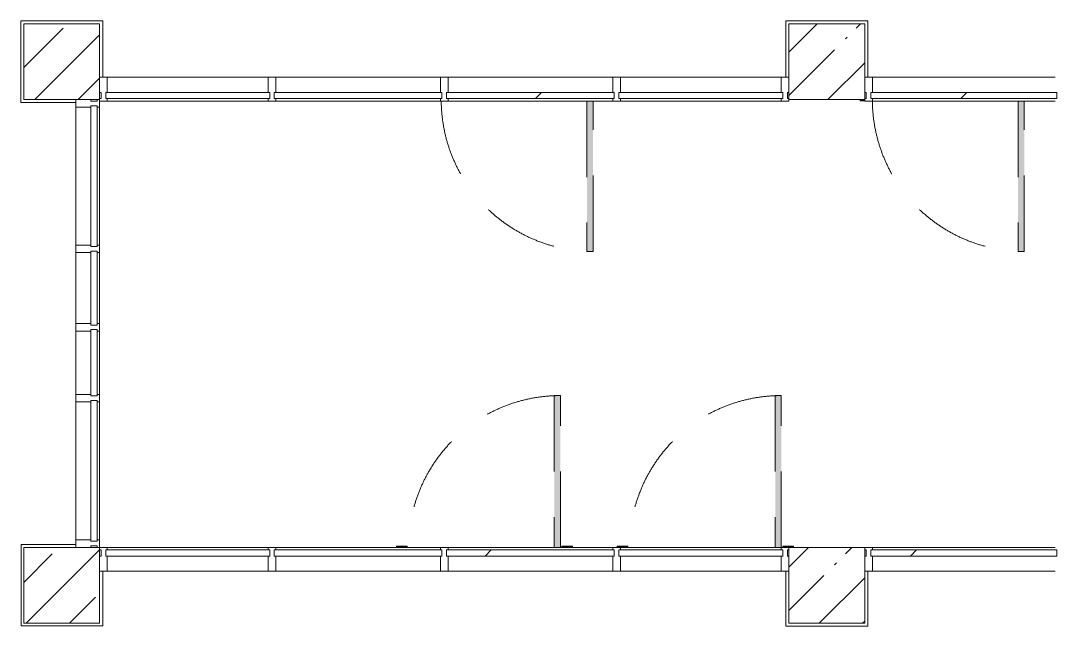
# Model space of a CAD drawing. Header units: millimetres. Extents: x 81682 to 274809, y -8553 to 29000.
# Drawn here: x 221319 to 228134, y 15130 to 19120 of the extents above; entities that cross this region are included whole.
import ezdxf

# ---------------------------------------------------------------- set-up
doc = ezdxf.new("R2010")
doc.units = ezdxf.units.MM
doc.linetypes.add('200_ШТРИХ__ш1_п0_6_', pattern=[800, 500, -300])
for name, color, linetype, lineweight in [('A-DETL-MBND-1', 7, '200_ШТРИХ__ш1_п0_6_', 9), ('A-GLAZ-CURT-2', 7, 'Continuous', 5), ('A-GLAZ-CWMG-2', 7, 'Continuous', 5), ('S-COLS-1', 7, 'Continuous', 5)]:
    doc.layers.add(name, color=color, linetype=linetype, lineweight=lineweight)
doc.layers.add('A-FLOR-2', color=7, linetype='Continuous', lineweight=5, true_color=0xaaaaaa)

# ---------------------------------------------------------------- blocks, each defined once
blk = doc.blocks.new('110_Дверь_СКБ_1Ст_Внутренняя1 - Д-4 1100x2100h_су мгн-V89-3_7_3_птичка')
at = {"layer": 'A-DETL-MBND-1'}
for points in [[(-447.5, 1100), (-487.5, 1100), (-487.5, 110), (-447.5, 110), (-447.5, 537.6)], [(562.5, 108), (562.5, 100), (592.5, 100), (592.5, 108)]]:
    blk.add_hatch(color=256, dxfattribs=at).paths.add_polyline_path(points)
for p, q in [((-487.5, 1100), (-487.5, 110)), ((-447.5, 1100), (-487.5, 1100)), ((-447.5, 110), (-447.5, 1100)), ((592.5, 108), (562.5, 108)), ((592.5, 100), (592.5, 108))]:
    blk.add_line(p, q, dxfattribs=at)
blk.add_arc((-487.5, 100), 1000, 0.57956, 90, dxfattribs=at)
blk = doc.blocks.new('110_Дверь_СКБ_1Ст_Внутренняя1 - Д-4 1100x2100h_су мгн-V90-3_7_3_птичка')
at = {"layer": 'A-DETL-MBND-1'}
blk.add_hatch(color=256, dxfattribs=at).paths.add_polyline_path([(-447.5, 1100), (-487.5, 1100), (-487.5, 110), (-447.5, 110), (-447.5, 537.6)])
for p, q in [((-487.5, 1100), (-487.5, 110)), ((-447.5, 1100), (-487.5, 1100)), ((-447.5, 110), (-447.5, 1100))]:
    blk.add_line(p, q, dxfattribs=at)
blk.add_arc((-487.5, 100), 1000, 0.57956, 90, dxfattribs=at)
blk = doc.blocks.new('BSC_Колонна _Прямоугольная - 500х500-V105-3_7_3_птичка')
at = {"layer": 'S-COLS-1'}
h = blk.add_hatch(dxfattribs=at)
h.set_pattern_fill('FP_116', color=256, style=0, pattern_type=2)
h.set_pattern_definition([(45, (-73790, -15400), (-285.1231, 285.1231), []), (45, (-73504.88, -15400), (-285.1231, 285.1231), [504.031, -100.806, 16.764, -84.042])])
h.paths.add_polyline_path([(-250, -250), (250, -250), (250, 250), (-250, 250)])
for p, q in [((250, 250), (-250, 250)), ((-250, 250), (-250, -250)), ((250, -250), (250, 250)), ((-250, -250), (250, -250))]:
    blk.add_line(p, q, dxfattribs=at)
blk = doc.blocks.new('BSC_Колонна _Прямоугольная - 500х500-V106-3_7_3_птичка')
at = {"layer": 'S-COLS-1'}
h = blk.add_hatch(dxfattribs=at)
h.set_pattern_fill('FP_117', color=256, style=0, pattern_type=2)
h.set_pattern_definition([(45, (-78830, -15400), (-285.1231, 285.1231), []), (45, (-78544.88, -15400), (-285.1231, 285.1231), [504.031, -100.806, 16.764, -84.042])])
h.paths.add_polyline_path([(-250, -250), (250, -250), (250, 250), (-250, 250)])
for p, q in [((250, 250), (-250, 250)), ((-250, 250), (-250, -250)), ((250, -250), (250, 250)), ((-250, -250), (250, -250))]:
    blk.add_line(p, q, dxfattribs=at)
blk = doc.blocks.new('110_Дверь_СКБ_1Ст_Внутренняя1 - Д-4 _л_ 1100x2100h_су мгн-32399984-3_7_3_птичка')
at = {"layer": 'A-DETL-MBND-1'}
for points in [[(472.5, 40), (512.5, 40), (512.5, 1040), (472.5, 1040), (472.5, 108)], [(-547.5, 40), (-497.5, 40), (-497.5, 48), (-567.5, 48), (-567.5, 40), (-557.5, 40)], [(562.5, 40), (592.5, 40), (592.5, 48), (522.5, 48), (522.5, 40), (552.5, 40)]]:
    blk.add_hatch(color=256, dxfattribs=at).paths.add_polyline_path(points)
for p, q in [((512.5, 1040), (472.5, 1040)), ((472.5, 1040), (472.5, 40)), ((512.5, 40), (512.5, 1040)), ((-497.5, 48), (-567.5, 48)), ((-567.5, 48), (-567.5, 40)), ((-497.5, 40), (-497.5, 48)), ((592.5, 48), (522.5, 48)), ((522.5, 48), (522.5, 40)), ((592.5, 40), (592.5, 48))]:
    blk.add_line(p, q, dxfattribs=at)
blk.add_arc((512.5, 40), 1000, 90, 180, dxfattribs=at)
blk = doc.blocks.new('Системная панель - Стекло - 40мм-23562586-3_7_3_птичка')
at = {"layer": 'A-GLAZ-CURT-2'}
for p, q in [((464.2, 0), (-464.2, 0)), ((-464.2, 0), (-464.2, -40)), ((-464.2, -40), (464.2, -40)), ((464.2, -40), (464.2, 0))]:
    blk.add_line(p, q, dxfattribs=at)
blk = doc.blocks.new('Системная панель - Стекло - 40мм-24234994-3_7_3_птичка')
at = {"layer": 'A-GLAZ-CURT-2'}
for p, q in [((243.3, 0), (-243.3, 0)), ((-243.3, 0), (-243.3, -40)), ((243.3, -40), (243.3, 0)), ((-243.3, -40), (243.3, -40))]:
    blk.add_line(p, q, dxfattribs=at)
blk = doc.blocks.new('Прямоугольный импост - Импост структурный с накладкой - 160мм Темный-31239176-3_7_3_птичка')
at = {"layer": 'A-GLAZ-CWMG-2'}
for p, q in [((73883, 17641.7), (73883, 18550)), ((74040, 17641.7), (74040, 18550))]:
    blk.add_line(p, q, dxfattribs=at)
blk = doc.blocks.new('Прямоугольный импост - Импост структурный с накладкой - 160мм Темный-31239177-3_7_3_птичка')
at = {"layer": 'A-GLAZ-CWMG-2'}
for p, q in [((73883, 17125), (73883, 17591.7)), ((74040, 17125), (74040, 17591.7))]:
    blk.add_line(p, q, dxfattribs=at)
blk = doc.blocks.new('Прямоугольный импост - Импост структурный с накладкой - 160мм Темный-31239202-3_7_3_птичка')
at = {"layer": 'A-GLAZ-CWMG-2'}
for p, q in [((-50, 40), (-50, 140)), ((-50, 140), (0, 140)), ((-40, 40), (-50, 40)), ((-50, -17), (-50, 0)), ((-50, 0), (-40, 0)), ((-40, 0), (-40, 40)), ((-10, 40), (-10, 0)), ((0, 40), (-10, 40)), ((-10, 0), (0, 0)), ((0, -17), (-50, -17))]:
    blk.add_line(p, q, dxfattribs=at)
blk = doc.blocks.new('Прямоугольный импост - Импост структурный с накладкой - 160мм Темный-31239205-3_7_3_птичка')
at = {"layer": 'A-GLAZ-CWMG-2'}
for p, q in [((0, 140), (-50, 140)), ((-50, 140), (-50, 40)), ((-50, 40), (-40, 40)), ((-40, 0), (-50, 0)), ((-50, 0), (-50, -17)), ((-40, 40), (-40, 0)), ((-10, 0), (-10, 40)), ((-10, 40), (0, 40)), ((0, 0), (-10, 0)), ((-50, -17), (0, -17))]:
    blk.add_line(p, q, dxfattribs=at)
blk = doc.blocks.new('Прямоугольный импост - Импост структурный с накладкой - 160мм Темный-31239180-3_7_3_птичка')
at = {"layer": 'A-GLAZ-CWMG-2'}
for p, q in [((-25, 40), (-25, 140)), ((-25, 140), (25, 140)), ((25, 140), (25, 40)), ((-15, 40), (-25, 40)), ((-25, -17), (-25, 0)), ((-25, 0), (-15, 0)), ((-15, 0), (-15, 40)), ((15, 40), (15, 0)), ((25, 40), (15, 40)), ((15, 0), (25, 0)), ((25, 0), (25, -17)), ((25, -17), (-25, -17))]:
    blk.add_line(p, q, dxfattribs=at)
blk = doc.blocks.new('110_Дверь_СКБ_1Ст_Внутренняя1 - Д-5 _л_ 1100x2100h_су мгн EIW30-32897889-3_7_3_птичка')
at = {"layer": 'A-DETL-MBND-1'}
for points in [[(472.5, 40), (512.5, 40), (512.5, 1040), (472.5, 1040), (472.5, 238.6)], [(-567.5, 40), (-497.5, 40), (-497.5, 48), (-567.5, 48)], [(522.5, 40), (592.5, 40), (592.5, 48), (522.5, 48)]]:
    blk.add_hatch(color=256, dxfattribs=at).paths.add_polyline_path(points)
for p, q in [((512.5, 1040), (472.5, 1040)), ((472.5, 1040), (472.5, 40)), ((512.5, 40), (512.5, 1040)), ((-497.5, 48), (-567.5, 48)), ((-567.5, 48), (-567.5, 40)), ((-497.5, 40), (-497.5, 48)), ((592.5, 48), (522.5, 48)), ((522.5, 48), (522.5, 40)), ((592.5, 40), (592.5, 48))]:
    blk.add_line(p, q, dxfattribs=at)
blk.add_arc((512.5, 40), 1000, 90, 180, dxfattribs=at)
blk = doc.blocks.new('BSC_Колонна _Прямоугольная - 500х500-V158-3_7_3_птичка')
at = {"layer": 'S-COLS-1'}
h = blk.add_hatch(dxfattribs=at)
h.set_pattern_fill('FP_127', color=256, style=0, pattern_type=2)
h.set_pattern_definition([(45, (-73790, -18850), (-285.1231, 285.1231), []), (45, (-73504.88, -18850), (-285.1231, 285.1231), [504.031, -100.806, 16.764, -84.042])])
h.paths.add_polyline_path([(-141.4, -250), (250, -250), (250, 250), (-250, 250), (-250, -250)])
for p, q in [((250, 250), (-250, 250)), ((-250, 250), (-250, -250)), ((250, -250), (250, 250)), ((-250, -250), (250, -250))]:
    blk.add_line(p, q, dxfattribs=at)
blk = doc.blocks.new('BSC_Колонна _Прямоугольная - 500х500-V159-3_7_3_птичка')
at = {"layer": 'S-COLS-1'}
h = blk.add_hatch(dxfattribs=at)
h.set_pattern_fill('FP_128', color=256, style=0, pattern_type=2)
h.set_pattern_definition([(45, (-78830, -18850), (-285.1231, 285.1231), []), (45, (-78544.88, -18850), (-285.1231, 285.1231), [504.031, -100.806, 16.764, -84.042])])
h.paths.add_polyline_path([(-250, -250), (250, -250), (250, 250), (-250, 250), (-250, -109.1)])
for p, q in [((250, 250), (-250, 250)), ((-250, 250), (-250, -250)), ((250, -250), (250, 250)), ((-250, -250), (250, -250))]:
    blk.add_line(p, q, dxfattribs=at)
blk = doc.blocks.new('Системная панель - Стекло - 40мм-24234969-3_7_3_птичка')
at = {"layer": 'A-GLAZ-CURT-2'}
for p, q in [((540, 40), (-540, 40)), ((-540, 40), (-540, 0)), ((-540, 0), (540, 0)), ((540, 0), (540, 40))]:
    blk.add_line(p, q, dxfattribs=at)
blk = doc.blocks.new('Прямоугольный импост - Импост структурный с накладкой - 160мм-23562401-3_7_3_птичка')
at = {"layer": 'A-GLAZ-CWMG-2'}
for p, q in [((75150, 18747), (74090, 18747)), ((75150, 18590), (74090, 18590))]:
    blk.add_line(p, q, dxfattribs=at)
blk = doc.blocks.new('Прямоугольный импост - Импост структурный с накладкой - 160мм-23618922-3_7_3_птичка')
at = {"layer": 'A-GLAZ-CWMG-2'}
for p, q in [((-50, 0), (-50, 17)), ((-50, 17), (0, 17)), ((-40, 0), (-50, 0)), ((-40, -40), (-40, 0)), ((0, 0), (-10, 0)), ((-10, 0), (-10, -40)), ((0, 17), (0, 7)), ((-50, -140), (-50, -40)), ((-50, -40), (-40, -40)), ((-10, -40), (0, -40)), ((0, -140), (-50, -140))]:
    blk.add_line(p, q, dxfattribs=at)
blk = doc.blocks.new('Прямоугольный импост - Импост структурный с накладкой - 160мм-23618923-3_7_3_птичка')
at = {"layer": 'A-GLAZ-CWMG-2'}
for p, q in [((0, 17), (-50, 17)), ((-50, 17), (-50, 0)), ((-50, 0), (-40, 0)), ((-40, 0), (-40, -40)), ((-10, -40), (-10, 0)), ((-10, 0), (0, 0)), ((0, 7), (0, 17)), ((-40, -40), (-50, -40)), ((-50, -40), (-50, -140)), ((0, -40), (-10, -40)), ((-50, -140), (0, -140))]:
    blk.add_line(p, q, dxfattribs=at)
blk = doc.blocks.new('Системная панель - Стекло - 40мм-24234970-3_7_3_птичка')
at = {"layer": 'A-GLAZ-CURT-2'}
h = blk.add_hatch(dxfattribs=at)
h.set_pattern_fill('FP_131', color=256, style=0, pattern_type=2)
h.set_pattern_definition([(45, (-77377.5, -18107), (-1414.214, 1414.214), [1000, -3000]), (45, (-78377.5, -18607), (-1414.214, 1414.214), [3000, -1000]), (45, (-76377.5, -19107), (-1414.214, 1414.214), [1000, -3000])])
h.paths.add_polyline_path([(552.5, 0), (552.5, 40), (-552.5, 40), (-552.5, 0), (499.9, 0)])
for p, q in [((552.5, 40), (-552.5, 40)), ((-552.5, 40), (-552.5, 0)), ((-552.5, 0), (552.5, 0)), ((552.5, 0), (552.5, 40))]:
    blk.add_line(p, q, dxfattribs=at)
blk = doc.blocks.new('Прямоугольный импост - Импост структурный с накладкой - 160мм-23562410-3_7_3_птичка')
at = {"layer": 'A-GLAZ-CWMG-2'}
for p, q in [((77420, 18747), (76335, 18747)), ((77420, 18590), (76335, 18590))]:
    blk.add_line(p, q, dxfattribs=at)
blk = doc.blocks.new('Прямоугольный импост - Импост структурный с накладкой - 160мм-23618920-3_7_3_птичка')
at = {"layer": 'A-GLAZ-CWMG-2'}
for p, q in [((-25, 0), (-25, 17)), ((-25, 17), (25, 17)), ((-15, 0), (-25, 0)), ((-15, -40), (-15, 0)), ((25, 0), (15, 0)), ((15, 0), (15, -40)), ((25, 17), (25, 0)), ((-25, -140), (-25, -40)), ((-25, -40), (-15, -40)), ((15, -40), (25, -40)), ((25, -40), (25, -140)), ((25, -140), (-25, -140))]:
    blk.add_line(p, q, dxfattribs=at)
blk = doc.blocks.new('Системная панель - Стекло - 40мм-30335137-3_7_3_птичка')
at = {"layer": 'A-GLAZ-CURT-2'}
for p, q in [((540, 0), (-540, 0)), ((-540, 0), (-540, -40)), ((540, -40), (540, 0)), ((-540, -40), (540, -40))]:
    blk.add_line(p, q, dxfattribs=at)
blk = doc.blocks.new('Прямоугольный импост - Импост структурный с накладкой - 160мм-23562329-3_7_3_птичка')
at = {"layer": 'A-GLAZ-CWMG-2'}
for p, q in [((75150, 15650), (74090, 15650)), ((75150, 15493), (74090, 15493))]:
    blk.add_line(p, q, dxfattribs=at)
blk = doc.blocks.new('Прямоугольный импост - Импост структурный с накладкой - 160мм-30335138-3_7_3_птичка')
at = {"layer": 'A-GLAZ-CWMG-2'}
for p, q in [((-50, 40), (-50, 140)), ((-50, 140), (0, 140)), ((-40, 40), (-50, 40)), ((-50, -17), (-50, 0)), ((-50, 0), (-40, 0)), ((-40, 0), (-40, 40)), ((-10, 40), (-10, 0)), ((0, 40), (-10, 40)), ((-10, 0), (0, 0)), ((0, -17), (-50, -17))]:
    blk.add_line(p, q, dxfattribs=at)
blk = doc.blocks.new('Прямоугольный импост - Импост структурный с накладкой - 160мм-30335139-3_7_3_птичка')
at = {"layer": 'A-GLAZ-CWMG-2'}
for p, q in [((0, 140), (-50, 140)), ((-50, 140), (-50, 40)), ((-50, 40), (-40, 40)), ((-40, 0), (-50, 0)), ((-50, 0), (-50, -17)), ((-40, 40), (-40, 0)), ((-10, 0), (-10, 40)), ((-10, 40), (0, 40)), ((0, 0), (-10, 0)), ((-50, -17), (0, -17))]:
    blk.add_line(p, q, dxfattribs=at)
blk = doc.blocks.new('Системная панель - Стекло - 40мм-30335140-3_7_3_птичка')
at = {"layer": 'A-GLAZ-CURT-2'}
h = blk.add_hatch(dxfattribs=at)
h.set_pattern_fill('FP_132', color=256, style=0, pattern_type=2)
h.set_pattern_definition([(45, (-77377.5, -15133), (-1414.214, 1414.214), [1000, -3000]), (45, (-78377.5, -15633), (-1414.214, 1414.214), [3000, -1000]), (45, (-76377.5, -16133), (-1414.214, 1414.214), [1000, -3000])])
h.paths.add_polyline_path([(552.5, -40), (552.5, 0), (-552.5, 0), (-552.5, -40), (499.9, -40)])
for p, q in [((552.5, 0), (-552.5, 0)), ((-552.5, 0), (-552.5, -40)), ((552.5, -40), (552.5, 0)), ((-552.5, -40), (552.5, -40))]:
    blk.add_line(p, q, dxfattribs=at)
blk = doc.blocks.new('Прямоугольный импост - Импост структурный с накладкой - 160мм-23562331-3_7_3_птичка')
at = {"layer": 'A-GLAZ-CWMG-2'}
for p, q in [((77420, 15650), (76335, 15650)), ((77420, 15493), (76335, 15493))]:
    blk.add_line(p, q, dxfattribs=at)
blk = doc.blocks.new('Прямоугольный импост - Импост структурный с накладкой - 160мм-30335135-3_7_3_птичка')
at = {"layer": 'A-GLAZ-CWMG-2'}
for p, q in [((-25, 40), (-25, 140)), ((-25, 140), (25, 140)), ((25, 140), (25, 40)), ((-15, 40), (-25, 40)), ((-25, -17), (-25, 0)), ((-25, 0), (-15, 0)), ((-15, 0), (-15, 40)), ((15, 40), (15, 0)), ((25, 40), (15, 40)), ((15, 0), (25, 0)), ((25, 0), (25, -17)), ((25, -17), (-25, -17))]:
    blk.add_line(p, q, dxfattribs=at)
blk = doc.blocks.new('Системная панель - Стекло - 40мм-30335156-3_7_3_птичка')
at = {"layer": 'A-GLAZ-CURT-2'}
h = blk.add_hatch(dxfattribs=at)
h.set_pattern_fill('FP_133', color=256, style=0, pattern_type=2)
h.set_pattern_definition([(45, (-80232.5, -15133), (-1414.214, 1414.214), [1000, -3000]), (45, (-81232.5, -15633), (-1414.214, 1414.214), [3000, -1000]), (45, (-79232.5, -16133), (-1414.214, 1414.214), [1000, -3000])])
h.paths.add_polyline_path([(612.5, -40), (612.5, 0), (-612.5, 0), (-612.5, -40), (-490.7, -40)])
for p, q in [((612.5, 0), (-612.5, 0)), ((-612.5, 0), (-612.5, -40)), ((-612.5, -40), (612.5, -40)), ((612.5, -40), (612.5, 0))]:
    blk.add_line(p, q, dxfattribs=at)
blk = doc.blocks.new('Прямоугольный импост - Импост структурный с накладкой - 160мм-23562106-3_7_3_птичка')
at = {"layer": 'A-GLAZ-CWMG-2'}
for p, q in [((80335, 15650), (79130, 15650)), ((80335, 15493), (79130, 15493))]:
    blk.add_line(p, q, dxfattribs=at)
blk = doc.blocks.new('Системная панель - Стекло - 40мм-23618921-3_7_3_птичка')
at = {"layer": 'A-GLAZ-CURT-2'}
h = blk.add_hatch(dxfattribs=at)
h.set_pattern_fill('FP_135', color=256, style=0, pattern_type=2)
h.set_pattern_definition([(45, (-80232.5, -18107), (-1414.214, 1414.214), [1000, -3000]), (45, (-81232.5, -18607), (-1414.214, 1414.214), [3000, -1000]), (45, (-79232.5, -19107), (-1414.214, 1414.214), [1000, -3000])])
h.paths.add_polyline_path([(612.5, 0), (612.5, 40), (-612.5, 40), (-612.5, 0), (-490.7, 0)])
for p, q in [((612.5, 40), (-612.5, 40)), ((-612.5, 40), (-612.5, 0)), ((612.5, 0), (612.5, 40)), ((-612.5, 0), (612.5, 0))]:
    blk.add_line(p, q, dxfattribs=at)
blk = doc.blocks.new('Прямоугольный импост - Импост структурный с накладкой - 160мм-23562040-3_7_3_птичка')
at = {"layer": 'A-GLAZ-CWMG-2'}
for p, q in [((80335, 18747), (79130, 18747)), ((80335, 18590), (79130, 18590))]:
    blk.add_line(p, q, dxfattribs=at)
blk = doc.blocks.new('Системная панель - Стекло - 40мм-V185-3_7_3_птичка')
at = {"layer": 'A-GLAZ-CURT-2'}
for p, q in [((552.5, 40), (-552.5, 40)), ((-552.5, 40), (-552.5, 0)), ((-552.5, 0), (552.5, 0)), ((552.5, 0), (552.5, 40))]:
    blk.add_line(p, q, dxfattribs=at)
blk = doc.blocks.new('Системная панель - Стекло - 40мм-V186-3_7_3_птичка')
at = {"layer": 'A-GLAZ-CURT-2'}
h = blk.add_hatch(dxfattribs=at)
h.set_pattern_fill('FP_156', color=256, style=0, pattern_type=2)
h.set_pattern_definition([(45, (-76242.5, -15133), (-1414.214, 1414.214), [1000, -3000]), (45, (-77242.5, -15633), (-1414.214, 1414.214), [3000, -1000]), (45, (-75242.5, -16133), (-1414.214, 1414.214), [1000, -3000])])
h.paths.add_polyline_path([(552.5, -40), (552.5, 0), (-552.5, 0), (-552.5, -40), (-229.5, -40)])
for p, q in [((552.5, 0), (-552.5, 0)), ((-552.5, 0), (-552.5, -40)), ((552.5, -40), (552.5, 0)), ((-552.5, -40), (552.5, -40))]:
    blk.add_line(p, q, dxfattribs=at)
blk = doc.blocks.new('Прямоугольный импост - Импост структурный с накладкой - 160мм-23562332-3_7_3_птичка')
at = {"layer": 'A-GLAZ-CWMG-2'}
for p, q in [((76285, 15650), (75200, 15650)), ((76285, 15493), (75200, 15493))]:
    blk.add_line(p, q, dxfattribs=at)
blk = doc.blocks.new('Прямоугольный импост - Импост структурный с накладкой - 160мм-30335136-3_7_3_птичка')
at = {"layer": 'A-GLAZ-CWMG-2'}
for p, q in [((-25, 40), (-25, 140)), ((-25, 140), (25, 140)), ((25, 140), (25, 40)), ((-15, 40), (-25, 40)), ((-25, -17), (-25, 0)), ((-25, 0), (-15, 0)), ((-15, 0), (-15, 40)), ((15, 40), (15, 0)), ((25, 40), (15, 40)), ((15, 0), (25, 0)), ((25, 0), (25, -17)), ((25, -17), (-25, -17))]:
    blk.add_line(p, q, dxfattribs=at)
blk = doc.blocks.new('Системная панель - Стекло - 40мм-V187-3_7_3_птичка')
at = {"layer": 'A-GLAZ-CURT-2'}
for p, q in [((540, 0), (-540, 0)), ((-540, 0), (-540, -40)), ((540, -40), (540, 0)), ((-540, -40), (540, -40))]:
    blk.add_line(p, q, dxfattribs=at)
blk = doc.blocks.new('Прямоугольный импост - Импост структурный с накладкой - 160мм-23562335-3_7_3_птичка')
at = {"layer": 'A-GLAZ-CWMG-2'}
for p, q in [((78530, 15650), (77470, 15650)), ((78530, 15493), (77470, 15493))]:
    blk.add_line(p, q, dxfattribs=at)
blk = doc.blocks.new('Системная панель - Стекло - 40мм-V188-3_7_3_птичка')
at = {"layer": 'A-GLAZ-CURT-2'}
for p, q in [((540, 40), (-540, 40)), ((-540, 40), (-540, 0)), ((-540, 0), (540, 0)), ((540, 0), (540, 40))]:
    blk.add_line(p, q, dxfattribs=at)
blk = doc.blocks.new('Системная панель - Стекло - 40мм-23562590-3_7_3_птичка')
at = {"layer": 'A-GLAZ-CURT-2'}
h = blk.add_hatch(dxfattribs=at)
h.set_pattern_fill('FP_157', color=256, style=0, pattern_type=2)
h.set_pattern_definition([(135, (15654.2, -74523), (-1414.214, -1414.214), [1000, -3000]), (135, (16154.2, -75523), (-1414.214, -1414.214), [3000, -1000]), (135, (16654.2, -73523), (-1414.214, -1414.214), [1000, -3000])])
h.paths.add_polyline_path([(464.2, 0), (-464.2, 0), (-464.2, -40), (464.2, -40)])
for p, q in [((464.2, 0), (-464.2, 0)), ((-464.2, 0), (-464.2, -40)), ((464.2, -40), (464.2, 0)), ((-464.2, -40), (464.2, -40))]:
    blk.add_line(p, q, dxfattribs=at)
blk = doc.blocks.new('Системная панель - Стекло - 40мм-24234995-3_7_3_птичка')
at = {"layer": 'A-GLAZ-CURT-2'}
for p, q in [((218.3, 0), (-218.3, 0)), ((-218.3, 0), (-218.3, -40)), ((218.3, -40), (218.3, 0)), ((-218.3, -40), (218.3, -40))]:
    blk.add_line(p, q, dxfattribs=at)
blk = doc.blocks.new('Прямоугольный импост - Импост структурный с накладкой - 160мм Темный-31239183-3_7_3_птичка')
at = {"layer": 'A-GLAZ-CWMG-2'}
for p, q in [((73883, 16658.3), (73883, 17075)), ((74040, 16658.3), (74040, 17075))]:
    blk.add_line(p, q, dxfattribs=at)

msp = doc.modelspace()

# ---------------------------------------------------------------- linework, layer by layer
at = {"layer": 'A-FLOR-2'}
for p, q in [((221318.7, 18580), (221318.7, 19120)), ((221318.7, 19120), (221858.7, 19120)), ((221858.7, 19120), (221858.7, 18747)), ((226358.7, 18747), (226358.7, 19120)), ((226358.7, 19120), (226898.7, 19120)), ((226898.7, 19120), (226898.7, 18747)), ((221681.7, 18580), (221318.7, 18580)), ((221321.7, 15133), (221321.7, 15670)), ((221321.7, 15670), (221681.7, 15670)), ((221859.7, 15493), (221859.7, 15133)), ((226358.7, 15130), (226358.7, 15493)), ((226898.7, 15493), (226898.7, 15130)), ((221859.7, 15133), (221321.7, 15133)), ((226898.7, 15130), (226358.7, 15130))]:
    msp.add_line(p, q, dxfattribs=at)

# ---------------------------------------------------------------- block references
at = {"layer": 'A-DETL-MBND-1', "rotation": 180}
for name, p in [('110_Дверь_СКБ_1Ст_Внутренняя1 - Д-4 1100x2100h_су мгн-V90-3_7_3_птичка', (224601.2, 18700)), ('110_Дверь_СКБ_1Ст_Внутренняя1 - Д-4 1100x2100h_су мгн-V89-3_7_3_птичка', (227441.2, 18700))]:
    msp.add_blockref(name, p, dxfattribs=at)
at = {"layer": 'A-DETL-MBND-1'}
for name, p in [('110_Дверь_СКБ_1Ст_Внутренняя1 - Д-5 _л_ 1100x2100h_су мгн EIW30-32897889-3_7_3_птичка', (224361, 15610)), ('110_Дверь_СКБ_1Ст_Внутренняя1 - Д-4 _л_ 1100x2100h_су мгн-32399984-3_7_3_птичка', (225816.2, 15610))]:
    msp.add_blockref(name, p, dxfattribs=at)
at = {"layer": 'A-GLAZ-CURT-2'}
for name, p in [('Системная панель - Стекло - 40мм-24234969-3_7_3_птичка', (222418.7, 18607)), ('Системная панель - Стекло - 40мм-V185-3_7_3_птичка', (223541.2, 18607)), ('Системная панель - Стекло - 40мм-24234970-3_7_3_птичка', (224676.2, 18607)), ('Системная панель - Стекло - 40мм-V188-3_7_3_птичка', (225798.7, 18607)), ('Системная панель - Стекло - 40мм-23618921-3_7_3_птичка', (227531.2, 18607)), ('Системная панель - Стекло - 40мм-30335137-3_7_3_птичка', (222418.7, 15633)), ('Системная панель - Стекло - 40мм-V186-3_7_3_птичка', (223541.2, 15633)), ('Системная панель - Стекло - 40мм-30335140-3_7_3_птичка', (224676.2, 15633)), ('Системная панель - Стекло - 40мм-V187-3_7_3_птичка', (225798.7, 15633)), ('Системная панель - Стекло - 40мм-30335156-3_7_3_птичка', (227531.2, 15633))]:
    msp.add_blockref(name, p, dxfattribs=at)
at = {"layer": 'A-GLAZ-CURT-2', "rotation": 269.9999999999998}
for name, p in [('Системная панель - Стекло - 40мм-23562586-3_7_3_птичка', (221821.7, 18095.8)), ('Системная панель - Стекло - 40мм-24234994-3_7_3_птичка', (221821.7, 17358.3)), ('Системная панель - Стекло - 40мм-24234995-3_7_3_птичка', (221821.7, 16866.7)), ('Системная панель - Стекло - 40мм-23562590-3_7_3_птичка', (221821.7, 16154.2))]:
    msp.add_blockref(name, p, dxfattribs=at)
at = {"layer": 'A-GLAZ-CWMG-2'}
for name, p, rotation in [('Прямоугольный импост - Импост структурный с накладкой - 160мм-23618923-3_7_3_птичка', (221838.7, 18607), 180), ('Прямоугольный импост - Импост структурный с накладкой - 160мм-23618923-3_7_3_птичка', (226878.7, 18607), 180), ('Прямоугольный импост - Импост структурный с накладкой - 160мм Темный-31239205-3_7_3_птичка', (221821.7, 18600), 89.99999999999984), ('Прямоугольный импост - Импост структурный с накладкой - 160мм-30335139-3_7_3_птичка', (221838.7, 15633), 180), ('Прямоугольный импост - Импост структурный с накладкой - 160мм-30335139-3_7_3_птичка', (226878.7, 15633), 180)]:
    msp.add_blockref(name, p, dxfattribs=dict(at, rotation=rotation))
for name, p in [('Прямоугольный импост - Импост структурный с накладкой - 160мм-23562401-3_7_3_птичка', (147798.7, 0)), ('Прямоугольный импост - Импост структурный с накладкой - 160мм-23562410-3_7_3_птичка', (146663.7, 0)), ('Прямоугольный импост - Импост структурный с накладкой - 160мм-23562410-3_7_3_птичка', (147798.7, 0)), ('Прямоугольный импост - Импост структурный с накладкой - 160мм-23562401-3_7_3_птичка', (151178.7, 0)), ('Прямоугольный импост - Импост структурный с накладкой - 160мм-23562040-3_7_3_птичка', (147798.7, 0)), ('Прямоугольный импост - Импост структурный с накладкой - 160мм Темный-31239176-3_7_3_птичка', (147798.7, 0)), ('Прямоугольный импост - Импост структурный с накладкой - 160мм Темный-31239177-3_7_3_птичка', (147798.7, 0)), ('Прямоугольный импост - Импост структурный с накладкой - 160мм Темный-31239183-3_7_3_птичка', (147798.7, 0)), ('Прямоугольный импост - Импост структурный с накладкой - 160мм Темный-31239176-3_7_3_птичка', (147798.7, -1941.7)), ('Прямоугольный импост - Импост структурный с накладкой - 160мм-23562329-3_7_3_птичка', (147798.7, 0)), ('Прямоугольный импост - Импост структурный с накладкой - 160мм-23562332-3_7_3_птичка', (147798.7, 0)), ('Прямоугольный импост - Импост структурный с накладкой - 160мм-23562331-3_7_3_птичка', (147798.7, 0)), ('Прямоугольный импост - Импост структурный с накладкой - 160мм-23562335-3_7_3_птичка', (147798.7, 0)), ('Прямоугольный импост - Импост структурный с накладкой - 160мм-23562106-3_7_3_птичка', (147798.7, 0))]:
    msp.add_blockref(name, p, dxfattribs=at)
at = {"layer": 'A-GLAZ-CWMG-2', "extrusion": (0, 0, -1)}
for name, p, rotation in [('Прямоугольный импост - Импост структурный с накладкой - 160мм-23618920-3_7_3_птичка', (-222973.7, 18607), 180), ('Прямоугольный импост - Импост структурный с накладкой - 160мм-23618920-3_7_3_птичка', (-224108.7, 18607), 180), ('Прямоугольный импост - Импост структурный с накладкой - 160мм-23618920-3_7_3_птичка', (-225243.7, 18607), 180), ('Прямоугольный импост - Импост структурный с накладкой - 160мм-23618922-3_7_3_птичка', (-226378.7, 18607), 180), ('Прямоугольный импост - Импост структурный с накладкой - 160мм Темный-31239180-3_7_3_птичка', (-221821.7, 17616.7), 270.0000000000002), ('Прямоугольный импост - Импост структурный с накладкой - 160мм Темный-31239180-3_7_3_птичка', (-221821.7, 17100), 270.0000000000002), ('Прямоугольный импост - Импост структурный с накладкой - 160мм Темный-31239180-3_7_3_птичка', (-221821.7, 16633.3), 270.0000000000002), ('Прямоугольный импост - Импост структурный с накладкой - 160мм Темный-31239202-3_7_3_птичка', (-221821.7, 15650), 270.0000000000002), ('Прямоугольный импост - Импост структурный с накладкой - 160мм-30335136-3_7_3_птичка', (-222973.7, 15633), 180), ('Прямоугольный импост - Импост структурный с накладкой - 160мм-30335135-3_7_3_птичка', (-224108.7, 15633), 180), ('Прямоугольный импост - Импост структурный с накладкой - 160мм-30335136-3_7_3_птичка', (-225243.7, 15633), 180), ('Прямоугольный импост - Импост структурный с накладкой - 160мм-30335138-3_7_3_птичка', (-226378.7, 15633), 180)]:
    msp.add_blockref(name, p, dxfattribs=dict(at, rotation=rotation))
at = {"layer": 'S-COLS-1'}
for name, p in [('BSC_Колонна _Прямоугольная - 500х500-V158-3_7_3_птичка', (221588.7, 18850)), ('BSC_Колонна _Прямоугольная - 500х500-V159-3_7_3_птичка', (226628.7, 18850)), ('BSC_Колонна _Прямоугольная - 500х500-V105-3_7_3_птичка', (221588.7, 15400)), ('BSC_Колонна _Прямоугольная - 500х500-V106-3_7_3_птичка', (226628.7, 15400))]:
    msp.add_blockref(name, p, dxfattribs=at)

doc.saveas('drawing.dxf')
